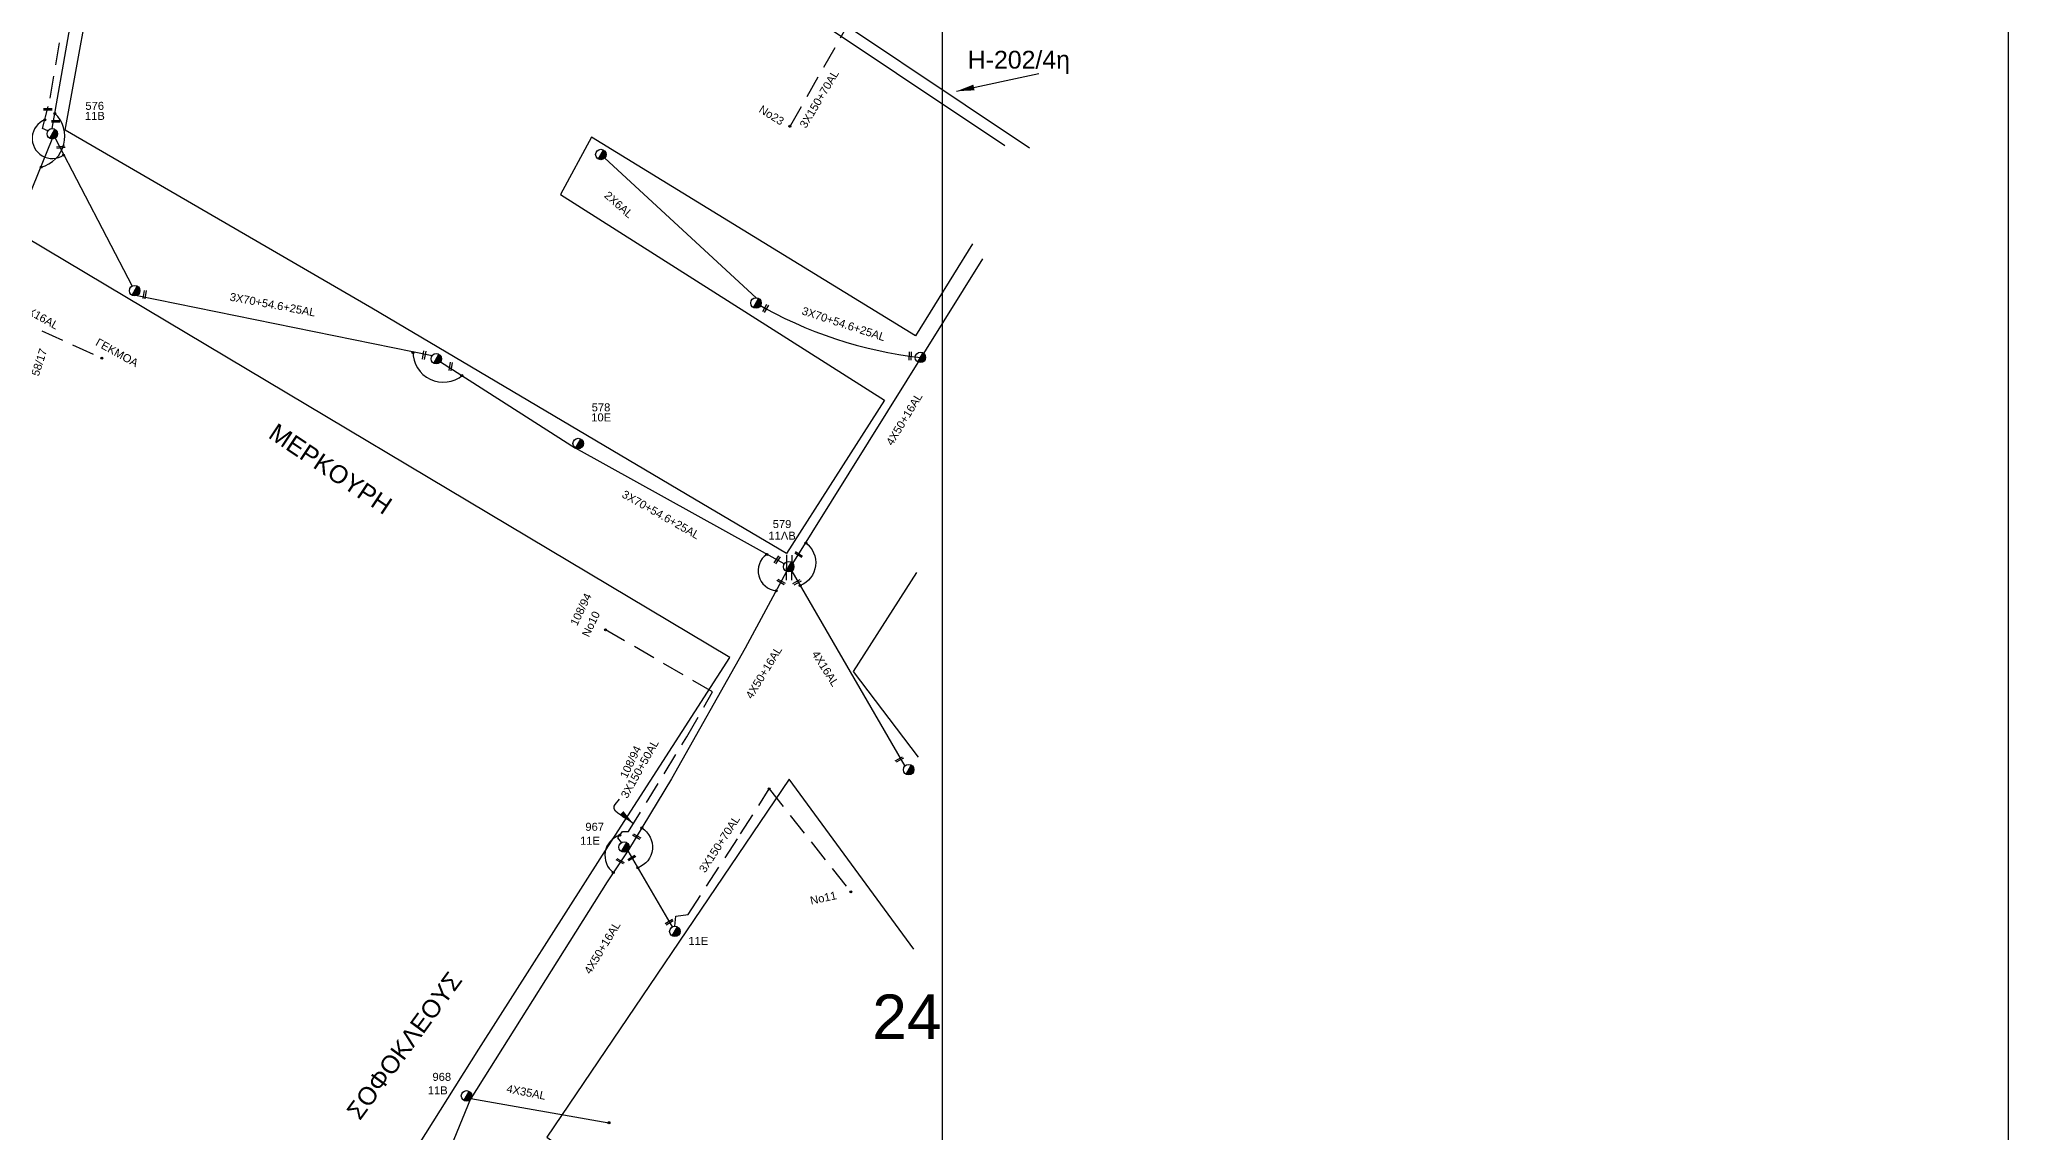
# Model space of a CAD drawing. Header units: millimetres. Extents: x 951 to 2109, y 727 to 2273.
# Drawn here: x 1847.5 to 2068.9, y 967.6 to 1090.5 of the extents above; entities that cross this region are included whole.
import ezdxf

# ---------------------------------------------------------------- set-up
doc = ezdxf.new("R2010")
doc.units = ezdxf.units.MM
doc.linetypes.add('DASHED', pattern=[19.05, 12.7, -6.35])
for name, color, linetype in [('Άγνωστα', 7, 'Continuous'), ('Γέφυρες Εναέριου Δικτύου', 7, 'Continuous'), ('Γυμνά εναέρια ΧΤ (3Φ)   4x35AL', 7, 'Continuous'), ('Γυμνά εναέρια ΧΤ και ΦΟΠ (3Φ)   4x50+16AL', 7, 'Continuous'), ('Εναέρια παροχή ΧΤ 4x16', 7, 'SYN_LINE'), ('Επιγραφές - Σχήματα', 7, 'Continuous'), ('Καλώδια ΧΤ   2x6AL', 7, 'DASHED'), ('Καλώδια ΧΤ   3x150+50AL', 7, 'DASHED'), ('Καλώδια ΧΤ   3x150+70AL', 7, 'DASHED'), ('Καλώδια ΧΤ   3x150AL+50XLPE', 7, 'DASHED'), ('Μηχανική τομή', 7, 'Continuous'), ('Στύλος ΦΜ', 7, 'Continuous'), ('Στύλος ΦΜ @ 1', 7, 'Continuous'), ('Συνδέσεις', 7, 'Continuous'), ('Συνεστραμμένα ΧΤ   3x70+54.6+25 AL', 7, 'SYN_LINE'), ('Τομή', 7, 'Continuous'), ('Υπόβαθρο ΔΕΗ', 7, 'Continuous'), ('Υπόγεια καλώδια Δικτύου ΧΤ και Παρ. ΧΤ - 3X150+70 AL', 7, 'DASHED'), ('Υπόγεια καλώδια Παροχών ΧΤ   4x16AL', 7, 'DASHED'), ('Υπόγεια καλώδια Παροχών ΧΤ   4x50AL', 7, 'DASHED')]:
    doc.layers.add(name, color=color, linetype=linetype)
doc.styles.get("Standard").update_dxf_attribs({"font": 'arial.ttf'})
doc.linetypes.add('SYN_LINE', pattern='A,0.5,-0.0001,["/\\/\\/\\/",Standard,S=0.1,R=0,X=0,Y=-0.05],-0.25', length=0.7501)
doc.dimstyles.new('ISO-25', dxfattribs={"dimtxt": 2.5, "dimasz": 2.5, "dimexe": 1.25, "dimexo": 0.625, "dimtad": 1, "dimtxsty": 'Standard', "dimcen": 2.5, "dimadec": 0, "dimazin": 0, "dimtfac": 1, "dimtmove": 0, "dimatfit": 3, "dimfxl": 1, "dimarcsym": 0})

# ---------------------------------------------------------------- blocks, each defined once
blk = doc.blocks.new('ΥΠΑΡΧΩΝ ΤΣΙΜΕΝΤΕΝΙΟΣ ΣΤΥΛΟΣ')
at = {"layer": 'Στύλος ΦΜ'}
blk.add_hatch(color=7, dxfattribs=at).paths.add_polyline_path([(-1.29, -2.28, 0.574793), (2.62, 0, 0.268822), (1.3, 2.27)])
at = {"layer": 'Στύλος ΦΜ', "color": 7}
blk.add_line((-1.29, -2.28), (1.3, 2.27), dxfattribs=at)
blk.add_circle((0, 0), 2.62, dxfattribs=at)
at = {"layer": 'Στύλος ΦΜ', "flags": 4}
for tag, p in [('ΑΡΙΘΜΟΣ', (-4.68, 8.05)), ('ΤΥΠΟΣ', (-4.91, 3.03))]:
    blk.add_attdef(tag, p, '', height=4, dxfattribs=at)
blk = doc.blocks.new('ΤΟΜΗ')
at = {"layer": 'Τομή', "ltscale": 40}
for p, q in [((-5.68, 0), (5.68, 0)), ((5.68, -2.33), (-5.68, -2.33))]:
    blk.add_line(p, q, dxfattribs=at)
blk = doc.blocks.new('ΜΗΧΑΝΙΚΗ ΤΟΜΗ')
at = {"layer": 'Μηχανική τομή', "ltscale": 40}
for p, q in [((-1.89, 0.78), (1.89, 0.78)), ((1.89, 0), (-1.89, 0))]:
    blk.add_line(p, q, dxfattribs=at)
blk = doc.blocks.new('_ΣΥΝΔΕΣΗ')
at = {"layer": 'Συνδέσεις', "linetype": 'SYN_LINE', "ltscale": 40}
blk.add_hatch(color=256, dxfattribs=at).paths.add_polyline_path([(0.5, -0.01, 1), (-0.5, -0.01, 1)])
at = {"layer": 'Συνδέσεις'}
blk.add_circle((0, -0.01), 0.5, dxfattribs=at)

msp = doc.modelspace()

# ---------------------------------------------------------------- linework, layer by layer
at = {"layer": 'Άγνωστα', "color": 151}
for points in [[(1929.965, 1097.645), (1958.798, 1078.347)], [(1932.196, 1031.561), (1953.554, 1065.854)]]:
    msp.add_lwpolyline(points, dxfattribs=at)
at = {"layer": 'Γέφυρες Εναέριου Δικτύου'}
for points in [[(1889.459, 1055.409, 0.6432476), (1895.04, 1052.765, 7.5943433)], [(1929.24, 1032.599, 0.6948998), (1930.293, 1028.512, -1.3945553)], [(1933.602, 1033.924, -0.5897528), (1933.001, 1029.081, -1.3945553)], [(1912.719, 1001.017, 0.6048499), (1911.991, 996.8, -1.3945553)], [(1915.189, 1001.822, -0.6314894), (1914.738, 997.327, -1.3945553)]]:
    msp.add_lwpolyline(points, format="xyb", dxfattribs=at)
at = {"layer": 'Γέφυρες Εναέριου Δικτύου', "ltscale": 0.2}
for centre, radius, start, end in [((1848.898, 1079.385), 2.26, 111.33753, 304.01721), ((1846.754, 1079.608), 3.558, 284.37717, 46.98933)]:
    msp.add_arc(centre, radius, start, end, dxfattribs=at)
at = {"layer": 'Γυμνά εναέρια ΧΤ (3Φ)   4x35AL', "color": 1, "linetype": 'SYN_LINE', "ltscale": 20}
msp.add_lwpolyline([(1895.986, 971.374), (1911.502, 968.667)], dxfattribs=at)
at = {"layer": 'Γυμνά εναέρια ΧΤ και ΦΟΠ (3Φ)   4x50+16AL', "color": 133, "ltscale": 0.2}
for points in [[(1931.465, 1030.684), (1926.814, 1022.064), (1918.523, 1007.362), (1913.715, 999.373)], [(1913.615, 999.249), (1918.616, 990.695)]]:
    msp.add_lwpolyline(points, dxfattribs=at)
at = {"layer": 'Γυμνά εναέρια ΧΤ και ΦΟΠ (3Φ)   4x50+16AL', "color": 1, "ltscale": 0.2}
msp.add_lwpolyline([(1913.615, 999.249), (1911.31, 995.772), (1895.986, 971.374)], dxfattribs=at)
at = {"layer": 'Εναέρια παροχή ΧΤ 4x16', "color": 151, "ltscale": 20}
msp.add_lwpolyline([(1932.048, 1030.727), (1944.756, 1008.762)], dxfattribs=at)
at = {"layer": 'Επιγραφές - Σχήματα'}
msp.add_lwpolyline([(951.117, 1235.249), (1948.962, 1235.249), (1948.962, 730.759), (951.117, 730.759)], close=True, dxfattribs=at)
at = {"layer": 'Επιγραφές - Σχήματα', "ltscale": 10}
msp.add_lwpolyline([(1948.962, 730.759), (2068.897, 730.759), (2068.897, 1235.249), (1948.962, 1235.249)], dxfattribs=at)
at = {"layer": 'Καλώδια ΧΤ   2x6AL', "color": 151, "linetype": 'SYN_LINE', "ltscale": 20}
msp.add_lwpolyline([(1928.037, 1061.466), (1911.021, 1077.182)], dxfattribs=at)
at = {"layer": 'Καλώδια ΧΤ   3x150+50AL', "color": 1, "ltscale": 0.2}
msp.add_lwpolyline([(1912.897, 1000.175), (1912.483, 1000.697), (1913.011, 1001.412), (1913.709, 1001.429), (1920.268, 1012.086), (1923.137, 1017.122), (1911.11, 1024.119)], dxfattribs=at)
at = {"layer": 'Καλώδια ΧΤ   3x150+70AL', "color": 133, "ltscale": 0.2}
msp.add_lwpolyline([(1918.914, 990.776), (1919.018, 991.917), (1920.393, 992.086), (1926.305, 1001.147), (1929.513, 1006.217), (1938.703, 994.626)], dxfattribs=at)
at = {"layer": 'Καλώδια ΧΤ   3x150AL+50XLPE', "color": 133, "ltscale": 0.2}
msp.add_lwpolyline([(1848.412, 1080.242), (1847.816, 1080.506), (1848.652, 1083.9), (1852.179, 1104.697), (1851.204, 1105.743), (1855.556, 1126.032), (1858.633, 1140.527, -1.4197959), (1863.906, 1141.029, 0.1019721)], format="xyb", dxfattribs=at)
at = {"layer": 'Συνεστραμμένα ΧΤ   3x70+54.6+25 AL', "color": 173, "ltscale": 20}
for points in [[(1848.9, 1080.502), (1854.161, 1110.562)], [(1841.2, 1060.428), (1848.9, 1079.324)]]:
    msp.add_lwpolyline(points, dxfattribs=at)
at = {"layer": 'Συνεστραμμένα ΧΤ   3x70+54.6+25 AL', "color": 133, "ltscale": 20}
for points in [[(1849.211, 1079.412), (1857.888, 1062.782)], [(1858.433, 1061.738), (1891.615, 1054.969)], [(1892.543, 1054.244), (1907.751, 1044.553)], [(1931.217, 1031.523), (1907.751, 1044.553)]]:
    msp.add_lwpolyline(points, dxfattribs=at)
at = {"layer": 'Συνεστραμμένα ΧΤ   3x70+54.6+25 AL', "color": 1, "ltscale": 20}
msp.add_lwpolyline([(1880.054, 932.522), (1895.986, 971.374)], dxfattribs=at)
at = {"layer": 'Συνεστραμμένα ΧΤ   3x70+54.6+25 AL', "color": 151, "ltscale": 20}
msp.add_arc((1951.742, 1101.509), 47.042, 239.74026, 263.62738, dxfattribs=at)
at = {"layer": 'Υπόβαθρο ΔΕΗ'}
for points in [[(1921.13, 1038.807), (1884.829, 1060.283), (1850.349, 1080.332), (1857.773, 1121.166), (1861.076, 1139.703), (1873.38, 1132.264), (1888.777, 1122.355), (1931.662, 1094.863), (1956.015, 1078.592)], [(1952.374, 1067.534), (1945.955, 1057.168), (1909.535, 1079.544), (1906.039, 1073.069), (1942.469, 1049.961), (1931.465, 1032.69), (1921.13, 1038.807)], [(1836.223, 1038.412), (1826.713, 1007.312), (1817.315, 976.252), (1872.838, 938.699), (1896.876, 976.93), (1910.774, 998.777), (1925.093, 1021.008), (1845.811, 1068.323), (1836.223, 1038.412)], [(1946.099, 1030.56), (1938.969, 1019.409), (1946.262, 1009.781)], [(1945.781, 988.199), (1931.784, 1007.308), (1904.519, 967.056), (1946.087, 937.532)]]:
    msp.add_lwpolyline(points, dxfattribs=at)
at = {"layer": 'Υπόγεια καλώδια Δικτύου ΧΤ και Παρ. ΧΤ - 3X150+70 AL', "color": 151, "ltscale": 0.2}
msp.add_lwpolyline([(1929.671, 1098.155), (1931.064, 1098.482), (1931.987, 1097.53), (1938.776, 1092.888), (1931.906, 1080.847)], dxfattribs=at)
at = {"layer": 'Υπόγεια καλώδια Παροχών ΧΤ   4x16AL', "color": 5, "ltscale": 0.2}
msp.add_lwpolyline([(1840.052, 1061.875), (1841.013, 1062.184), (1843.636, 1061.366), (1844.246, 1059.302), (1854.477, 1054.673)], dxfattribs=at)

# ---------------------------------------------------------------- block references
at = {"layer": 'Μηχανική τομή', "xscale": 0.25, "yscale": 0.25, "zscale": 0.25}
for p in [(1848.397, 1082.558), (1849.289, 1081.204)]:
    msp.add_blockref('ΜΗΧΑΝΙΚΗ ΤΟΜΗ', p, dxfattribs=at)
at = {"layer": 'Μηχανική τομή'}
for p, xscale, yscale, zscale, rotation in [((1849.867, 1078.31), 0.2500000000000063, 0.2500000000000063, 0.2500000000000063, 5.155216406296908), ((1859.391, 1061.801), 0.250000000000014, 0.250000000000014, 0.250000000000014, 79.57040892393054), ((1929.195, 1060.235), 0.2500000000000285, 0.2500000000000285, 0.2500000000000285, 60.02548136498085), ((1890.807, 1054.979), 0.250000000000014, 0.250000000000014, 0.250000000000014, 79.57040892393054), ((1893.8, 1053.708), 0.250000000000014, 0.250000000000014, 0.250000000000014, 79.57040892393054), ((1945.46, 1054.913), 0.2500000000000285, 0.2500000000000285, 0.2500000000000285, 87.4445075709494), ((1930.506, 1031.94), 0.2499999999999996, 0.2499999999999996, 0.2499999999999996, 56.49492810686638), ((1932.888, 1032.654), 0.2499999999999996, 0.2499999999999996, 0.2499999999999996, 146.4348670174163), ((1930.802, 1029.416), 0.2499999999999995, 0.2499999999999995, 0.2499999999999995, 330.9871909903796), ((1932.688, 1029.376), 0.2499999999999996, 0.2499999999999996, 0.2499999999999996, 28.71063577282725), ((1944.199, 1009.435), 0.2499999999999996, 0.2499999999999996, 0.2499999999999996, 28.71063577282725), ((1914.578, 1000.771), 0.2499999999999995, 0.2499999999999995, 0.2499999999999995, 330.9871909903796), ((1914.112, 998.363), 0.2499999999999995, 0.2499999999999995, 0.2499999999999995, 31.31079930923023), ((1912.717, 998), 0.2499999999999995, 0.2499999999999995, 0.2499999999999995, 330.9871909903796), ((1918.335, 991.141), 0.2499999999999995, 0.2499999999999995, 0.2499999999999995, 31.31079930923023)]:
    msp.add_blockref('ΜΗΧΑΝΙΚΗ ΤΟΜΗ', p, dxfattribs=dict(at, xscale=xscale, yscale=yscale, zscale=zscale, rotation=rotation))
at = {"layer": 'Στύλος ΦΜ @ 1', "ltscale": 40}
ref = msp.add_blockref('ΥΠΑΡΧΩΝ ΤΣΙΜΕΝΤΕΝΙΟΣ ΣΤΥΛΟΣ', (1848.9, 1079.913), dxfattribs=dict(at, xscale=0.2249999999999091, yscale=0.2249999999999091, zscale=0.2249999999999091))
ref.add_attrib('ΤΥΠΟΣ', '11B', (1852.571, 1081.473), dxfattribs={"layer": 'Στύλος ΦΜ', "height": 0.9, "flags": 4})
ref.add_attrib('ΑΡΙΘΜΟΣ', '576', (1852.624, 1082.604), dxfattribs={"layer": 'Στύλος ΦΜ', "height": 0.9, "flags": 4})
at = {"layer": 'Στύλος ΦΜ @ 1', "ltscale": 40, "xscale": 0.2249999999999091, "yscale": 0.2249999999999091, "zscale": 0.2249999999999091}
for p in [(1910.589, 1077.581), (1858.161, 1062.26), (1928.037, 1060.877), (1892.079, 1054.607), (1946.521, 1054.758), (1945.203, 1008.379)]:
    msp.add_blockref('ΥΠΑΡΧΩΝ ΤΣΙΜΕΝΤΕΝΙΟΣ ΣΤΥΛΟΣ', p, dxfattribs=at)
at = {"layer": 'Στύλος ΦΜ @ 1', "ltscale": 40}
ref = msp.add_blockref('ΥΠΑΡΧΩΝ ΤΣΙΜΕΝΤΕΝΙΟΣ ΣΤΥΛΟΣ', (1908.042, 1045.066), dxfattribs=dict(at, xscale=0.2249999999999091, yscale=0.2249999999999091, zscale=0.2249999999999091))
ref.add_attrib('ΤΥΠΟΣ', '10E', (1909.506, 1047.559), dxfattribs={"layer": 'Στύλος ΦΜ', "height": 0.9, "flags": 4})
ref.add_attrib('ΑΡΙΘΜΟΣ', '578', (1909.559, 1048.69), dxfattribs={"layer": 'Στύλος ΦΜ', "height": 0.9, "flags": 4})
ref = msp.add_blockref('ΥΠΑΡΧΩΝ ΤΣΙΜΕΝΤΕΝΙΟΣ ΣΤΥΛΟΣ', (1931.719, 1031.215), dxfattribs=dict(at, xscale=0.2249999999999091, yscale=0.2249999999999091, zscale=0.2249999999999091))
ref.add_attrib('ΤΥΠΟΣ', '579', (1929.915, 1035.561), dxfattribs={"layer": 'Στύλος ΦΜ', "height": 0.9, "flags": 4})
ref.add_attrib('ΑΡΙΘΜΟΣ', '11ΛB', (1929.428, 1034.252), dxfattribs={"layer": 'Στύλος ΦΜ', "height": 0.9, "flags": 4})
ref = msp.add_blockref('ΥΠΑΡΧΩΝ ΤΣΙΜΕΝΤΕΝΙΟΣ ΣΤΥΛΟΣ', (1913.21, 999.677), dxfattribs=dict(at, xscale=0.2249999999999091, yscale=0.2249999999999091, zscale=0.2249999999999091))
ref.add_attrib('ΤΥΠΟΣ', '967', (1908.846, 1001.506), dxfattribs={"layer": 'Στύλος ΦΜ', "height": 0.9, "flags": 4})
ref.add_attrib('ΑΡΙΘΜΟΣ', '11E', (1908.249, 999.939), dxfattribs={"layer": 'Στύλος ΦΜ', "height": 0.9, "flags": 4})
ref = msp.add_blockref('ΥΠΑΡΧΩΝ ΤΣΙΜΕΝΤΕΝΙΟΣ ΣΤΥΛΟΣ', (1918.914, 990.187), dxfattribs=dict(at, xscale=0.2249999999999091, yscale=0.2249999999999091, zscale=0.2249999999999091))
ref.add_attrib('ΤΥΠΟΣ', '11E', (1920.431, 988.669), dxfattribs={"layer": 'Στύλος ΦΜ', "height": 0.9, "flags": 4})
ref = msp.add_blockref('ΥΠΑΡΧΩΝ ΤΣΙΜΕΝΤΕΝΙΟΣ ΣΤΥΛΟΣ', (1895.487, 971.687), dxfattribs=dict(at, xscale=0.2249999999999091, yscale=0.2249999999999091, zscale=0.2249999999999091))
ref.add_attrib('ΤΥΠΟΣ', '968', (1891.654, 973.374), dxfattribs={"layer": 'Στύλος ΦΜ', "height": 0.9, "flags": 4})
ref.add_attrib('ΑΡΙΘΜΟΣ', '11B', (1891.125, 971.855), dxfattribs={"layer": 'Στύλος ΦΜ', "height": 0.9, "flags": 4})
at = {"layer": 'Συνδέσεις', "xscale": 0.2249999999999091, "yscale": 0.2249999999999091, "zscale": 0.2249999999999091}
for p in [(1848.076, 1081.494), (1849.197, 1082.197), (1931.851, 1080.752), (1847.638, 1076.165), (1850.164, 1077.515), (1854.478, 1054.676), (1889.46, 1055.301), (1894.964, 1052.705), (1929.24, 1032.602), (1933.639, 1033.879), (1930.294, 1028.514), (1933.001, 1029.084), (1911.11, 1024.122), (1929.514, 1006.219), (1912.72, 1001.019), (1915.19, 1001.825), (1911.992, 996.802), (1914.739, 997.33), (1938.704, 994.629), (1911.503, 968.67)]:
    msp.add_blockref('_ΣΥΝΔΕΣΗ', p, dxfattribs=at)
at = {"layer": 'Τομή', "xscale": 0.2499999999999999, "yscale": 0.2499999999999999, "zscale": 0.2499999999999999, "rotation": 89.05831705490277}
msp.add_blockref('ΤΟΜΗ', (1931.472, 1031.116), dxfattribs=at)

# ---------------------------------------------------------------- texts
at = {"layer": 'Γυμνά εναέρια ΧΤ (3Φ)   4x35AL', "color": 7, "insert": (1900.093, 972.977), "char_height": 0.9, "width": 84.18588, "attachment_point": 1, "rotation": 348.9535}
msp.add_mtext('4X35AL', dxfattribs=at)
at = {"layer": 'Γυμνά εναέρια ΧΤ και ΦΟΠ (3Φ)   4x50+16AL', "color": 7, "char_height": 0.9, "width": 84.18588, "attachment_point": 1, "rotation": 58.68506}
for insert in [(1942.6, 1045.225), (1926.808, 1016.724), (1908.642, 985.765)]:
    msp.add_mtext('4X50+16AL', dxfattribs=dict(at, insert=insert))
at = {"layer": 'Εναέρια παροχή ΧΤ 4x16', "color": 7, "insert": (1935.024, 1021.888), "char_height": 0.9, "width": 84.18588, "attachment_point": 1, "rotation": 302.38014}
msp.add_mtext('4X16AL', dxfattribs=at)
at = {"layer": 'Επιγραφές - Σχήματα', "color": 7, "insert": (1951.851, 1089.246), "char_height": 2, "width": 84.18588, "attachment_point": 1}
msp.add_mtext('Η-202/4η', dxfattribs=at)
at = {"layer": 'Επιγραφές - Σχήματα', "color": 7, "width": 84.18588, "attachment_point": 1}
for s, insert, char_height, rotation in [('No23', (1928.751, 1083.176), 0.9, 328.0089), ('ΜΕΡΚΟΥΡΗ', (1874.181, 1047.464), 2, 326.15903), ('ΣΟΦΟΚΛΕΟΥΣ', (1881.869, 970.013), 2, 53.77256)]:
    msp.add_mtext(s, dxfattribs=dict(at, insert=insert, char_height=char_height, rotation=rotation))
at = {"layer": 'Επιγραφές - Σχήματα', "char_height": 0.9, "attachment_point": 1}
for s, insert, rotation in [('108/94', (1907.102, 1024.874), 64.27904), ('No10', (1908.417, 1023.611), 64.27904), ('108/94', (1912.686, 1007.71), 64.27904), ('No11', (1934.041, 994.076), 12.16849)]:
    msp.add_mtext_dynamic_manual_height_columns(s, width=3.10408, gutter_width=12.5, heights=[1.708], dxfattribs=dict(at, insert=insert, rotation=rotation))
at = {"layer": 'Επιγραφές - Σχήματα', "ltscale": 0.2, "insert": (1941.113, 983.09), "char_height": 5, "width": 18.107, "attachment_point": 1}
msp.add_mtext('24', dxfattribs=at)
at = {"layer": 'Καλώδια ΧΤ   2x6AL', "color": 7, "insert": (1911.492, 1073.533), "char_height": 0.9, "width": 84.18588, "attachment_point": 1, "rotation": 318.34716}
msp.add_mtext('2X6AL', dxfattribs=at)
at = {"layer": 'Καλώδια ΧΤ   3x150+50AL', "color": 7, "insert": (1912.772, 1005.513), "char_height": 0.9, "width": 84.18588, "attachment_point": 1, "rotation": 60.5524}
msp.add_mtext('3X150+50AL', dxfattribs=at)
at = {"layer": 'Καλώδια ΧΤ   3x150+70AL', "color": 7, "insert": (1921.557, 997.19), "char_height": 0.9, "width": 84.18588, "attachment_point": 1, "rotation": 57.14137}
msp.add_mtext('3X150+70AL', dxfattribs=at)
at = {"layer": 'Συνεστραμμένα ΧΤ   3x70+54.6+25 AL', "color": 7, "char_height": 0.9, "attachment_point": 1}
for insert, width, rotation in [((1868.965, 1062.042), 10.58171, 349.3338), ((1933.389, 1060.474), 84.18588, 341.84934), ((1913.302, 1039.867), 10.58171, 330.52114)]:
    msp.add_mtext('3X70+54.6+25AL', dxfattribs=dict(at, insert=insert, width=width, rotation=rotation))
at = {"layer": 'Υπόγεια καλώδια Δικτύου ΧΤ και Παρ. ΧΤ - 3X150+70 AL', "color": 7, "insert": (1932.882, 1080.922), "char_height": 0.9, "width": 84.18588, "attachment_point": 1, "rotation": 59.1409}
msp.add_mtext('3X150+70AL', dxfattribs=at)
at = {"layer": 'Υπόγεια καλώδια Παροχών ΧΤ   4x16AL', "color": 7, "char_height": 0.9, "width": 84.18588, "attachment_point": 1, "rotation": 330.80936}
for s, insert in [('4X16AL', (1845.836, 1060.82)), ('ΓΕΚΜΟΑ', (1854.123, 1056.965))]:
    msp.add_mtext(s, dxfattribs=dict(at, insert=insert))
at = {"layer": 'Υπόγεια καλώδια Παροχών ΧΤ   4x50AL', "color": 7, "ltscale": 0.2, "insert": (1846.513, 1052.85), "char_height": 0.9, "attachment_point": 1, "rotation": 72}
msp.add_mtext_dynamic_manual_height_columns('58/17', width=1.8, gutter_width=12.5, heights=[0.118], dxfattribs=at)

# ---------------------------------------------------------------- leaders
at = {"layer": 'Επιγραφές - Σχήματα', "ltscale": 40}
msp.add_leader([(1950.592, 1084.704), (1959.836, 1086.675)], dimstyle='ISO-25', override={"dimasz": 2, "dimtad": 0}, dxfattribs=at)
at = {"layer": 'Επιγραφές - Σχήματα', "path_type": 1}
msp.add_leader([(1914.247, 1002.303), (1912.101, 1004.261), (1912.687, 1005.081)], dimstyle='ISO-25', override={"dimasz": 1.8, "dimtad": 0}, dxfattribs=at)

doc.saveas('drawing.dxf')
